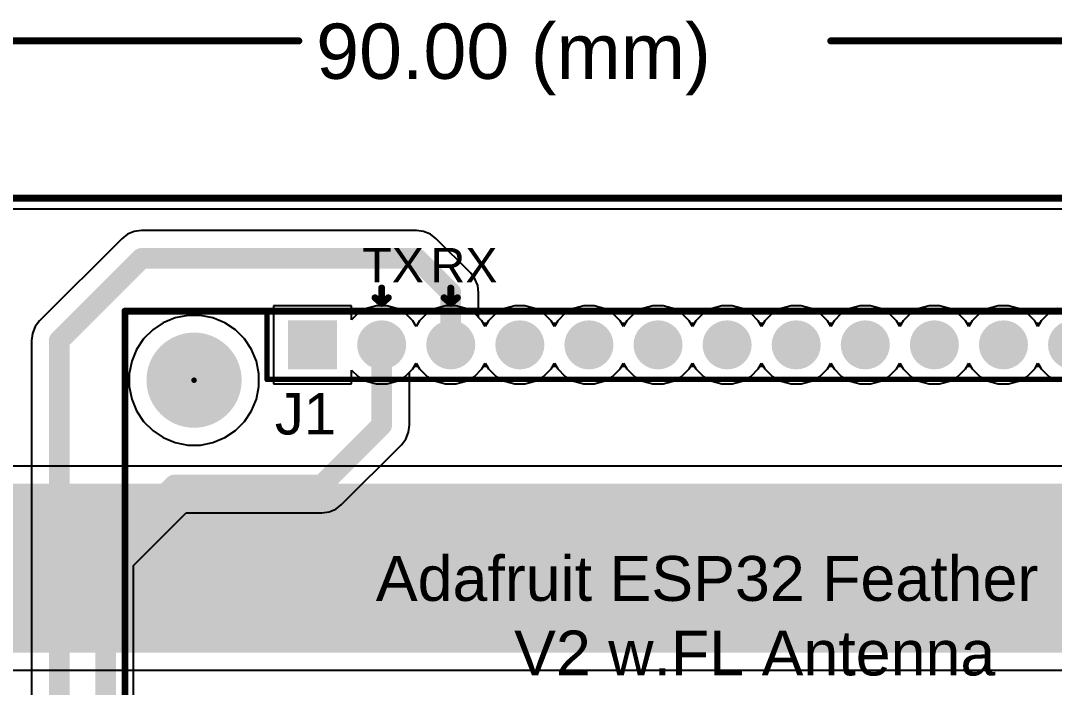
# Model space of a CAD drawing. Header units: millimetres. Extents: x 0 to 97, y 0 to 137.
# Drawn here: x 24.36 to 62.36, y 112.01 to 136.53 of the extents above; entities that cross this region are included whole.
import ezdxf

# ---------------------------------------------------------------- set-up
doc = ezdxf.new("R2010")
doc.units = ezdxf.units.MM
for name, color, linetype in [('BottomLayer', 5, 'Continuous'), ('BottomSolder', 6, 'Continuous'), ('Mechanical1', 6, 'Continuous'), ('Mechanical2', 216, 'Continuous'), ('MultiLayer', 9, 'Continuous'), ('PadHoleLayer', 156, 'Continuous'), ('TopLayer', 1, 'Continuous'), ('TopOverlay', 2, 'Continuous'), ('TopSolder', 216, 'Continuous')]:
    doc.layers.add(name, color=color, linetype=linetype)
doc.styles.add('Arial', font='', dxfattribs={"height": 0.2})
doc.styles.get('Arial').set_extended_font_data('Arial')

# ---------------------------------------------------------------- blocks, each defined once
blk = doc.blocks.new('HDR1X16_F______2')
at = {"layer": 'BottomLayer'}
blk.add_hatch(color=5, dxfattribs=at).paths.add_polyline_path([(-19.85, 0.8), (-18.25, 0.8), (-18.25, -0.8), (-19.85, -0.8)])
h = blk.add_hatch(color=5, dxfattribs=at)
edge = h.paths.add_edge_path()
edge.add_arc((-16.51, 0), 0.8, 0, 360)
h = blk.add_hatch(color=5, dxfattribs=at)
edge = h.paths.add_edge_path()
edge.add_arc((-13.97, 0), 0.8, 0, 360)
h = blk.add_hatch(color=5, dxfattribs=at)
edge = h.paths.add_edge_path()
edge.add_arc((-11.43, 0), 0.8, 0, 360)
h = blk.add_hatch(color=5, dxfattribs=at)
edge = h.paths.add_edge_path()
edge.add_arc((-8.89, 0), 0.8, 0, 360)
h = blk.add_hatch(color=5, dxfattribs=at)
edge = h.paths.add_edge_path()
edge.add_arc((-6.35, 0), 0.8, 0, 360)
h = blk.add_hatch(color=5, dxfattribs=at)
edge = h.paths.add_edge_path()
edge.add_arc((-3.81, 0), 0.8, 0, 360)
h = blk.add_hatch(color=5, dxfattribs=at)
edge = h.paths.add_edge_path()
edge.add_arc((-1.27, 0), 0.8, 0, 360)
h = blk.add_hatch(color=5, dxfattribs=at)
edge = h.paths.add_edge_path()
edge.add_arc((1.27, 0), 0.8, 0, 360)
h = blk.add_hatch(color=5, dxfattribs=at)
edge = h.paths.add_edge_path()
edge.add_arc((3.81, 0), 0.8, 0, 360)
h = blk.add_hatch(color=5, dxfattribs=at)
edge = h.paths.add_edge_path()
edge.add_arc((6.35, 0), 0.8, 0, 360)
h = blk.add_hatch(color=5, dxfattribs=at)
edge = h.paths.add_edge_path()
edge.add_arc((8.89, 0), 0.8, 0, 360)
at = {"layer": 'BottomSolder'}
blk.add_hatch(color=6, dxfattribs=at).paths.add_polyline_path([(-19.952, 0.902), (-18.148, 0.902), (-18.148, -0.902), (-19.952, -0.902)])
h = blk.add_hatch(color=6, dxfattribs=at)
edge = h.paths.add_edge_path()
edge.add_arc((-16.51, 0), 0.902, 0, 360)
h = blk.add_hatch(color=6, dxfattribs=at)
edge = h.paths.add_edge_path()
edge.add_arc((-13.97, 0), 0.902, 0, 360)
h = blk.add_hatch(color=6, dxfattribs=at)
edge = h.paths.add_edge_path()
edge.add_arc((-11.43, 0), 0.902, 0, 360)
h = blk.add_hatch(color=6, dxfattribs=at)
edge = h.paths.add_edge_path()
edge.add_arc((-8.89, 0), 0.902, 0, 360)
h = blk.add_hatch(color=6, dxfattribs=at)
edge = h.paths.add_edge_path()
edge.add_arc((-6.35, 0), 0.902, 0, 360)
h = blk.add_hatch(color=6, dxfattribs=at)
edge = h.paths.add_edge_path()
edge.add_arc((-3.81, 0), 0.902, 0, 360)
h = blk.add_hatch(color=6, dxfattribs=at)
edge = h.paths.add_edge_path()
edge.add_arc((-1.27, 0), 0.902, 0, 360)
h = blk.add_hatch(color=6, dxfattribs=at)
edge = h.paths.add_edge_path()
edge.add_arc((1.27, 0), 0.902, 0, 360)
h = blk.add_hatch(color=6, dxfattribs=at)
edge = h.paths.add_edge_path()
edge.add_arc((3.81, 0), 0.902, 0, 360)
h = blk.add_hatch(color=6, dxfattribs=at)
edge = h.paths.add_edge_path()
edge.add_arc((6.35, 0), 0.902, 0, 360)
h = blk.add_hatch(color=6, dxfattribs=at)
edge = h.paths.add_edge_path()
edge.add_arc((8.89, 0), 0.902, 0, 360)
at = {"layer": 'MultiLayer'}
blk.add_hatch(color=9, dxfattribs=at).paths.add_polyline_path([(-19.85, 0.8), (-18.25, 0.8), (-18.25, -0.8), (-19.85, -0.8)])
h = blk.add_hatch(color=9, dxfattribs=at)
edge = h.paths.add_edge_path()
edge.add_arc((-16.51, 0), 0.8, 0, 360)
h = blk.add_hatch(color=9, dxfattribs=at)
edge = h.paths.add_edge_path()
edge.add_arc((-13.97, 0), 0.8, 0, 360)
h = blk.add_hatch(color=9, dxfattribs=at)
edge = h.paths.add_edge_path()
edge.add_arc((-11.43, 0), 0.8, 0, 360)
h = blk.add_hatch(color=9, dxfattribs=at)
edge = h.paths.add_edge_path()
edge.add_arc((-8.89, 0), 0.8, 0, 360)
h = blk.add_hatch(color=9, dxfattribs=at)
edge = h.paths.add_edge_path()
edge.add_arc((-6.35, 0), 0.8, 0, 360)
h = blk.add_hatch(color=9, dxfattribs=at)
edge = h.paths.add_edge_path()
edge.add_arc((-3.81, 0), 0.8, 0, 360)
h = blk.add_hatch(color=9, dxfattribs=at)
edge = h.paths.add_edge_path()
edge.add_arc((-1.27, 0), 0.8, 0, 360)
h = blk.add_hatch(color=9, dxfattribs=at)
edge = h.paths.add_edge_path()
edge.add_arc((1.27, 0), 0.8, 0, 360)
h = blk.add_hatch(color=9, dxfattribs=at)
edge = h.paths.add_edge_path()
edge.add_arc((3.81, 0), 0.8, 0, 360)
h = blk.add_hatch(color=9, dxfattribs=at)
edge = h.paths.add_edge_path()
edge.add_arc((6.35, 0), 0.8, 0, 360)
h = blk.add_hatch(color=9, dxfattribs=at)
edge = h.paths.add_edge_path()
edge.add_arc((8.89, 0), 0.8, 0, 360)
at = {"layer": 'PadHoleLayer'}
h = blk.add_hatch(color=156, dxfattribs=at)
edge = h.paths.add_edge_path()
edge.add_arc((-19.05, 0), 0.475, 0, 360)
h = blk.add_hatch(color=156, dxfattribs=at)
edge = h.paths.add_edge_path()
edge.add_arc((-16.51, 0), 0.475, 0, 360)
h = blk.add_hatch(color=156, dxfattribs=at)
edge = h.paths.add_edge_path()
edge.add_arc((-13.97, 0), 0.475, 0, 360)
h = blk.add_hatch(color=156, dxfattribs=at)
edge = h.paths.add_edge_path()
edge.add_arc((-11.43, 0), 0.475, 0, 360)
h = blk.add_hatch(color=156, dxfattribs=at)
edge = h.paths.add_edge_path()
edge.add_arc((-8.89, 0), 0.475, 0, 360)
h = blk.add_hatch(color=156, dxfattribs=at)
edge = h.paths.add_edge_path()
edge.add_arc((-6.35, 0), 0.475, 0, 360)
h = blk.add_hatch(color=156, dxfattribs=at)
edge = h.paths.add_edge_path()
edge.add_arc((-3.81, 0), 0.475, 0, 360)
h = blk.add_hatch(color=156, dxfattribs=at)
edge = h.paths.add_edge_path()
edge.add_arc((-1.27, 0), 0.475, 0, 360)
h = blk.add_hatch(color=156, dxfattribs=at)
edge = h.paths.add_edge_path()
edge.add_arc((1.27, 0), 0.475, 0, 360)
h = blk.add_hatch(color=156, dxfattribs=at)
edge = h.paths.add_edge_path()
edge.add_arc((3.81, 0), 0.475, 0, 360)
h = blk.add_hatch(color=156, dxfattribs=at)
edge = h.paths.add_edge_path()
edge.add_arc((6.35, 0), 0.475, 0, 360)
at = {"layer": 'TopLayer'}
blk.add_hatch(color=1, dxfattribs=at).paths.add_polyline_path([(-19.85, 0.8), (-18.25, 0.8), (-18.25, -0.8), (-19.85, -0.8)])
h = blk.add_hatch(color=1, dxfattribs=at)
edge = h.paths.add_edge_path()
edge.add_arc((-16.51, 0), 0.8, 0, 360)
h = blk.add_hatch(color=1, dxfattribs=at)
edge = h.paths.add_edge_path()
edge.add_arc((-13.97, 0), 0.8, 0, 360)
h = blk.add_hatch(color=1, dxfattribs=at)
edge = h.paths.add_edge_path()
edge.add_arc((-11.43, 0), 0.8, 0, 360)
h = blk.add_hatch(color=1, dxfattribs=at)
edge = h.paths.add_edge_path()
edge.add_arc((-8.89, 0), 0.8, 0, 360)
h = blk.add_hatch(color=1, dxfattribs=at)
edge = h.paths.add_edge_path()
edge.add_arc((-6.35, 0), 0.8, 0, 360)
h = blk.add_hatch(color=1, dxfattribs=at)
edge = h.paths.add_edge_path()
edge.add_arc((-3.81, 0), 0.8, 0, 360)
h = blk.add_hatch(color=1, dxfattribs=at)
edge = h.paths.add_edge_path()
edge.add_arc((-1.27, 0), 0.8, 0, 360)
h = blk.add_hatch(color=1, dxfattribs=at)
edge = h.paths.add_edge_path()
edge.add_arc((1.27, 0), 0.8, 0, 360)
h = blk.add_hatch(color=1, dxfattribs=at)
edge = h.paths.add_edge_path()
edge.add_arc((3.81, 0), 0.8, 0, 360)
h = blk.add_hatch(color=1, dxfattribs=at)
edge = h.paths.add_edge_path()
edge.add_arc((6.35, 0), 0.8, 0, 360)
h = blk.add_hatch(color=1, dxfattribs=at)
edge = h.paths.add_edge_path()
edge.add_arc((8.89, 0), 0.8, 0, 360)
at = {"layer": 'TopSolder'}
blk.add_hatch(color=216, dxfattribs=at).paths.add_polyline_path([(-19.952, 0.902), (-18.148, 0.902), (-18.148, -0.902), (-19.952, -0.902)])
h = blk.add_hatch(color=216, dxfattribs=at)
edge = h.paths.add_edge_path()
edge.add_arc((-16.51, 0), 0.902, 0, 360)
h = blk.add_hatch(color=216, dxfattribs=at)
edge = h.paths.add_edge_path()
edge.add_arc((-13.97, 0), 0.902, 0, 360)
h = blk.add_hatch(color=216, dxfattribs=at)
edge = h.paths.add_edge_path()
edge.add_arc((-11.43, 0), 0.902, 0, 360)
h = blk.add_hatch(color=216, dxfattribs=at)
edge = h.paths.add_edge_path()
edge.add_arc((-8.89, 0), 0.902, 0, 360)
h = blk.add_hatch(color=216, dxfattribs=at)
edge = h.paths.add_edge_path()
edge.add_arc((-6.35, 0), 0.902, 0, 360)
h = blk.add_hatch(color=216, dxfattribs=at)
edge = h.paths.add_edge_path()
edge.add_arc((-3.81, 0), 0.902, 0, 360)
h = blk.add_hatch(color=216, dxfattribs=at)
edge = h.paths.add_edge_path()
edge.add_arc((-1.27, 0), 0.902, 0, 360)
h = blk.add_hatch(color=216, dxfattribs=at)
edge = h.paths.add_edge_path()
edge.add_arc((1.27, 0), 0.902, 0, 360)
h = blk.add_hatch(color=216, dxfattribs=at)
edge = h.paths.add_edge_path()
edge.add_arc((3.81, 0), 0.902, 0, 360)
h = blk.add_hatch(color=216, dxfattribs=at)
edge = h.paths.add_edge_path()
edge.add_arc((6.35, 0), 0.902, 0, 360)
h = blk.add_hatch(color=216, dxfattribs=at)
edge = h.paths.add_edge_path()
edge.add_arc((8.89, 0), 0.902, 0, 360)
at = {"layer": 'TopOverlay', "const_width": 0.2}
for points in [[(-20.726, 1.27), (20.26, 1.27)], [(-20.726, -1.27), (-20.726, 1.27)], [(-20.726, -1.27), (20.26, -1.27)]]:
    blk.add_lwpolyline(points, dxfattribs=at)
at = {"layer": 'TopOverlay', "const_width": 0.1}
for points in [[(-20.776, 1.27, 1), (-20.676, 1.27, 1)], [(-20.776, 1.27, 1), (-20.676, 1.27, 1)], [(-20.776, -1.27, 1), (-20.676, -1.27, 1)], [(-20.776, -1.27, 1), (-20.676, -1.27, 1)]]:
    blk.add_lwpolyline(points, format="xyb", close=True, dxfattribs=at)

msp = doc.modelspace()

# ---------------------------------------------------------------- hatches: boundary and pattern name
at = {"layer": 'BottomSolder'}
h = msp.add_hatch(color=6, dxfattribs=at)
edge = h.paths.add_edge_path()
edge.add_arc((30.736, 123.308), 0.102, 0, 360)
at = {"layer": 'PadHoleLayer'}
h = msp.add_hatch(color=156, dxfattribs=at)
edge = h.paths.add_edge_path()
edge.add_arc((30.736, 123.308), 1.75, 0, 360)
at = {"layer": 'TopLayer'}
for points in [[(23.698, 113.5), (71.898, 113.5), (71.898, 119.5), (23.698, 119.5)], [(19, 113.284), (71.898, 113.284), (71.898, 115.5), (19, 115.5)]]:
    msp.add_hatch(color=1, dxfattribs=at).paths.add_polyline_path(points)
at = {"layer": 'TopSolder'}
h = msp.add_hatch(color=216, dxfattribs=at)
edge = h.paths.add_edge_path()
edge.add_arc((30.736, 123.308), 0.102, 0, 360)

# ---------------------------------------------------------------- linework, layer by layer
at = {"layer": 'BottomLayer'}
for p, q in [((0.388, 129.612), (89.612, 129.612)), ((28.079, 128.512), (25.056, 125.489)), ((28.291, 128.675), (28.079, 128.512)), ((28.538, 128.777), (28.291, 128.675)), ((28.804, 128.812), (28.538, 128.777)), ((38.912, 128.812), (28.804, 128.812)), ((39.177, 128.777), (38.912, 128.812)), ((38.912, 128.812), (38.912, 128.812)), ((39.425, 128.675), (39.177, 128.777)), ((39.637, 128.512), (39.425, 128.675)), ((40.898, 127.251), (39.637, 128.512)), ((41.06, 127.039), (40.898, 127.251)), ((40.898, 127.251), (40.898, 127.251)), ((41.163, 126.792), (41.06, 127.039)), ((41.198, 126.527), (41.163, 126.792)), ((41.198, 125.611), (41.198, 126.527)), ((41.198, 126.527), (41.198, 126.527)), ((42.159, 125.944), (41.832, 125.755)), ((42.524, 126.042), (42.159, 125.944)), ((42.902, 126.042), (42.524, 126.042)), ((43.267, 125.944), (42.902, 126.042)), ((43.594, 125.755), (43.267, 125.944)), ((44.699, 125.944), (44.372, 125.755)), ((45.064, 126.042), (44.699, 125.944)), ((45.442, 126.042), (45.064, 126.042)), ((45.807, 125.944), (45.442, 126.042)), ((46.134, 125.755), (45.807, 125.944)), ((47.239, 125.944), (46.912, 125.755)), ((47.604, 126.042), (47.239, 125.944)), ((47.982, 126.042), (47.604, 126.042)), ((48.347, 125.944), (47.982, 126.042)), ((48.674, 125.755), (48.347, 125.944)), ((49.779, 125.944), (49.452, 125.755)), ((50.144, 126.042), (49.779, 125.944)), ((50.522, 126.042), (50.144, 126.042)), ((50.887, 125.944), (50.522, 126.042)), ((51.214, 125.755), (50.887, 125.944)), ((52.319, 125.944), (51.992, 125.755)), ((52.684, 126.042), (52.319, 125.944)), ((53.062, 126.042), (52.684, 126.042)), ((53.427, 125.944), (53.062, 126.042)), ((53.754, 125.755), (53.427, 125.944)), ((54.859, 125.944), (54.532, 125.755)), ((55.224, 126.042), (54.859, 125.944)), ((55.602, 126.042), (55.224, 126.042)), ((55.967, 125.944), (55.602, 126.042)), ((56.294, 125.755), (55.967, 125.944)), ((57.399, 125.944), (57.072, 125.755)), ((57.764, 126.042), (57.399, 125.944)), ((58.142, 126.042), (57.764, 126.042)), ((58.507, 125.944), (58.142, 126.042)), ((58.834, 125.755), (58.507, 125.944)), ((59.939, 125.944), (59.612, 125.755)), ((60.304, 126.042), (59.939, 125.944)), ((60.682, 126.042), (60.304, 126.042)), ((61.047, 125.944), (60.682, 126.042)), ((61.374, 125.755), (61.047, 125.944)), ((62.479, 125.944), (62.152, 125.755)), ((25.056, 125.489), (24.894, 125.277)), ((41.321, 125.488), (41.198, 125.611)), ((41.38, 125.387), (41.321, 125.488)), ((41.565, 125.488), (41.507, 125.387)), ((41.832, 125.755), (41.565, 125.488)), ((43.861, 125.488), (43.594, 125.755)), ((43.92, 125.387), (43.861, 125.488)), ((44.105, 125.488), (44.047, 125.387)), ((44.372, 125.755), (44.105, 125.488)), ((46.401, 125.488), (46.134, 125.755)), ((46.46, 125.387), (46.401, 125.488)), ((46.645, 125.488), (46.587, 125.387)), ((46.912, 125.755), (46.645, 125.488)), ((48.941, 125.488), (48.674, 125.755)), ((49, 125.387), (48.941, 125.488)), ((49.185, 125.488), (49.127, 125.387)), ((49.452, 125.755), (49.185, 125.488)), ((51.481, 125.488), (51.214, 125.755)), ((51.54, 125.387), (51.481, 125.488)), ((51.725, 125.488), (51.667, 125.387)), ((51.992, 125.755), (51.725, 125.488)), ((54.021, 125.488), (53.754, 125.755)), ((54.08, 125.387), (54.021, 125.488)), ((54.265, 125.488), (54.207, 125.387)), ((54.532, 125.755), (54.265, 125.488)), ((56.561, 125.488), (56.294, 125.755)), ((56.62, 125.387), (56.561, 125.488)), ((56.805, 125.488), (56.747, 125.387)), ((57.072, 125.755), (56.805, 125.488)), ((59.101, 125.488), (58.834, 125.755)), ((59.16, 125.387), (59.101, 125.488)), ((59.345, 125.488), (59.287, 125.387)), ((59.612, 125.755), (59.345, 125.488)), ((61.641, 125.488), (61.374, 125.755)), ((61.7, 125.387), (61.641, 125.488)), ((61.885, 125.488), (61.827, 125.387)), ((62.152, 125.755), (61.885, 125.488)), ((24.791, 125.03), (24.756, 124.765)), ((24.894, 125.277), (24.791, 125.03)), ((41.507, 125.387), (41.38, 125.387)), ((44.047, 125.387), (43.92, 125.387)), ((46.587, 125.387), (46.46, 125.387)), ((49.127, 125.387), (49, 125.387)), ((51.667, 125.387), (51.54, 125.387)), ((54.207, 125.387), (54.08, 125.387)), ((56.747, 125.387), (56.62, 125.387)), ((59.287, 125.387), (59.16, 125.387)), ((61.827, 125.387), (61.7, 125.387)), ((24.756, 124.765), (24.756, 124.765)), ((24.756, 124.765), (24.756, 97.219)), ((38.658, 123.602), (38.781, 123.726)), ((38.658, 121.656), (38.658, 123.602)), ((38.781, 123.726), (38.84, 123.827)), ((38.84, 123.827), (38.967, 123.827)), ((38.967, 123.827), (39.025, 123.726)), ((39.025, 123.726), (39.292, 123.459)), ((41.054, 123.459), (41.321, 123.726)), ((41.321, 123.726), (41.38, 123.827)), ((41.38, 123.827), (41.507, 123.827)), ((41.507, 123.827), (41.565, 123.726)), ((41.565, 123.726), (41.832, 123.459)), ((43.594, 123.459), (43.861, 123.726)), ((43.861, 123.726), (43.92, 123.827)), ((43.92, 123.827), (44.047, 123.827)), ((44.047, 123.827), (44.105, 123.726)), ((44.105, 123.726), (44.372, 123.459)), ((46.134, 123.459), (46.401, 123.726)), ((46.401, 123.726), (46.46, 123.827)), ((46.46, 123.827), (46.587, 123.827)), ((46.587, 123.827), (46.645, 123.726)), ((46.645, 123.726), (46.912, 123.459)), ((48.674, 123.459), (48.941, 123.726)), ((48.941, 123.726), (49, 123.827)), ((49, 123.827), (49.127, 123.827)), ((49.127, 123.827), (49.185, 123.726)), ((49.185, 123.726), (49.452, 123.459)), ((51.214, 123.459), (51.481, 123.726)), ((51.481, 123.726), (51.54, 123.827)), ((51.54, 123.827), (51.667, 123.827)), ((51.667, 123.827), (51.725, 123.726)), ((51.725, 123.726), (51.992, 123.459)), ((53.754, 123.459), (54.021, 123.726)), ((54.021, 123.726), (54.08, 123.827)), ((54.08, 123.827), (54.207, 123.827)), ((54.207, 123.827), (54.265, 123.726)), ((54.265, 123.726), (54.532, 123.459)), ((56.294, 123.459), (56.561, 123.726)), ((56.561, 123.726), (56.62, 123.827)), ((56.62, 123.827), (56.747, 123.827)), ((56.747, 123.827), (56.805, 123.726)), ((56.805, 123.726), (57.072, 123.459)), ((58.834, 123.459), (59.101, 123.726)), ((59.101, 123.726), (59.16, 123.827)), ((59.16, 123.827), (59.287, 123.827)), ((59.287, 123.827), (59.345, 123.726)), ((59.345, 123.726), (59.612, 123.459)), ((61.374, 123.459), (61.641, 123.726)), ((61.641, 123.726), (61.7, 123.827)), ((61.7, 123.827), (61.827, 123.827)), ((61.827, 123.827), (61.885, 123.726)), ((61.885, 123.726), (62.152, 123.459)), ((39.292, 123.459), (39.619, 123.27)), ((39.619, 123.27), (39.984, 123.172)), ((39.984, 123.172), (40.362, 123.172)), ((40.362, 123.172), (40.727, 123.27)), ((40.727, 123.27), (41.054, 123.459)), ((41.832, 123.459), (42.159, 123.27)), ((42.159, 123.27), (42.524, 123.172)), ((42.524, 123.172), (42.902, 123.172)), ((42.902, 123.172), (43.267, 123.27)), ((43.267, 123.27), (43.594, 123.459)), ((44.372, 123.459), (44.699, 123.27)), ((44.699, 123.27), (45.064, 123.172)), ((45.064, 123.172), (45.442, 123.172)), ((45.442, 123.172), (45.807, 123.27)), ((45.807, 123.27), (46.134, 123.459)), ((46.912, 123.459), (47.239, 123.27)), ((47.239, 123.27), (47.604, 123.172)), ((47.604, 123.172), (47.982, 123.172)), ((47.982, 123.172), (48.347, 123.27)), ((48.347, 123.27), (48.674, 123.459)), ((49.452, 123.459), (49.779, 123.27)), ((49.779, 123.27), (50.144, 123.172)), ((50.144, 123.172), (50.522, 123.172)), ((50.522, 123.172), (50.887, 123.27)), ((50.887, 123.27), (51.214, 123.459)), ((51.992, 123.459), (52.319, 123.27)), ((52.319, 123.27), (52.684, 123.172)), ((52.684, 123.172), (53.062, 123.172)), ((53.062, 123.172), (53.427, 123.27)), ((53.427, 123.27), (53.754, 123.459)), ((54.532, 123.459), (54.859, 123.27)), ((54.859, 123.27), (55.224, 123.172)), ((55.224, 123.172), (55.602, 123.172)), ((55.602, 123.172), (55.967, 123.27)), ((55.967, 123.27), (56.294, 123.459)), ((57.072, 123.459), (57.399, 123.27)), ((57.399, 123.27), (57.764, 123.172)), ((57.764, 123.172), (58.142, 123.172)), ((58.142, 123.172), (58.507, 123.27)), ((58.507, 123.27), (58.834, 123.459)), ((59.612, 123.459), (59.939, 123.27)), ((59.939, 123.27), (60.304, 123.172)), ((60.304, 123.172), (60.682, 123.172)), ((60.682, 123.172), (61.047, 123.27)), ((61.047, 123.27), (61.374, 123.459)), ((62.152, 123.459), (62.479, 123.27)), ((38.623, 121.391), (38.658, 121.656)), ((38.658, 121.656), (38.658, 121.656)), ((38.52, 121.144), (38.623, 121.391)), ((36.158, 118.732), (38.358, 120.932)), ((38.358, 120.932), (38.52, 121.144)), ((38.358, 120.932), (38.358, 120.932)), ((35.698, 118.466), (35.945, 118.569)), ((35.945, 118.569), (36.158, 118.732)), ((28.508, 116.492), (30.447, 118.431)), ((30.447, 118.431), (35.433, 118.431)), ((35.433, 118.431), (35.698, 118.466)), ((35.433, 118.431), (35.433, 118.431)), ((28.508, 106.683), (28.508, 116.492))]:
    msp.add_line(p, q, dxfattribs=at)
at = {"layer": 'BottomLayer', "const_width": 0.762}
for points in [[(25.781, 124.765), (28.804, 127.787)], [(28.804, 127.787), (38.912, 127.787)], [(38.912, 127.787), (40.173, 126.527)], [(40.173, 124.607), (40.173, 126.527)], [(25.781, 97.219), (25.781, 124.765)], [(37.633, 121.656), (37.633, 124.607)], [(35.433, 119.456), (37.633, 121.656)], [(27.483, 116.916), (30.023, 119.456)], [(30.023, 119.456), (35.433, 119.456)], [(27.483, 103.378), (27.483, 116.916)]]:
    msp.add_lwpolyline(points, dxfattribs=at)
at = {"layer": 'BottomLayer', "const_width": 0.381}
for points in [[(28.613, 127.787, 1), (28.994, 127.787, 1)], [(28.613, 127.787, 1), (28.994, 127.787, 1)], [(38.722, 127.787, 1), (39.103, 127.787, 1)], [(38.722, 127.787, 1), (39.103, 127.787, 1)], [(39.983, 126.527, 1), (40.364, 126.527, 1)], [(39.983, 126.527, 1), (40.364, 126.527, 1)], [(25.59, 124.765, 1), (25.971, 124.765, 1)], [(25.59, 124.765, 1), (25.971, 124.765, 1)], [(37.443, 124.607, 1), (37.824, 124.607, 1)], [(39.983, 124.607, 1), (40.364, 124.607, 1)], [(37.443, 121.656, 1), (37.824, 121.656, 1)], [(37.443, 121.656, 1), (37.824, 121.656, 1)], [(29.832, 119.456, 1), (30.213, 119.456, 1)], [(29.832, 119.456, 1), (30.213, 119.456, 1)], [(35.242, 119.456, 1), (35.623, 119.456, 1)], [(35.242, 119.456, 1), (35.623, 119.456, 1)], [(27.292, 116.916, 1), (27.673, 116.916, 1)], [(27.292, 116.916, 1), (27.673, 116.916, 1)]]:
    msp.add_lwpolyline(points, format="xyb", close=True, dxfattribs=at)
at = {"layer": 'Mechanical1', "const_width": 0.254}
for points in [[(0, 135.788), (34.589, 135.788)], [(54.141, 135.788), (90, 135.788)]]:
    msp.add_lwpolyline(points, dxfattribs=at)
at = {"layer": 'Mechanical1', "const_width": 0.127}
for points in [[(34.525, 135.788, 1), (34.652, 135.788, 1)], [(54.078, 135.788, 1), (54.205, 135.788, 1)]]:
    msp.add_lwpolyline(points, format="xyb", close=True, dxfattribs=at)
at = {"layer": 'Mechanical2', "const_width": 0.254}
msp.add_lwpolyline([(0, 130), (90, 130)], dxfattribs=at)
at = {"layer": 'TopLayer'}
for p, q in [((0.388, 129.612), (89.612, 129.612)), ((36.528, 126.042), (33.658, 126.042)), ((33.658, 126.042), (33.658, 123.172)), ((36.528, 125.531), (36.528, 126.042)), ((37.079, 125.944), (36.752, 125.755)), ((37.444, 126.042), (37.079, 125.944)), ((37.822, 126.042), (37.444, 126.042)), ((38.187, 125.944), (37.822, 126.042)), ((38.514, 125.755), (38.187, 125.944)), ((39.619, 125.944), (39.292, 125.755)), ((39.984, 126.042), (39.619, 125.944)), ((40.362, 126.042), (39.984, 126.042)), ((40.727, 125.944), (40.362, 126.042)), ((41.054, 125.755), (40.727, 125.944)), ((42.159, 125.944), (41.832, 125.755)), ((42.524, 126.042), (42.159, 125.944)), ((42.902, 126.042), (42.524, 126.042)), ((43.267, 125.944), (42.902, 126.042)), ((43.594, 125.755), (43.267, 125.944)), ((44.699, 125.944), (44.372, 125.755)), ((45.064, 126.042), (44.699, 125.944)), ((45.442, 126.042), (45.064, 126.042)), ((45.807, 125.944), (45.442, 126.042)), ((46.134, 125.755), (45.807, 125.944)), ((47.239, 125.944), (46.912, 125.755)), ((47.604, 126.042), (47.239, 125.944)), ((47.982, 126.042), (47.604, 126.042)), ((48.347, 125.944), (47.982, 126.042)), ((48.674, 125.755), (48.347, 125.944)), ((49.779, 125.944), (49.452, 125.755)), ((50.144, 126.042), (49.779, 125.944)), ((50.522, 126.042), (50.144, 126.042)), ((50.887, 125.944), (50.522, 126.042)), ((51.214, 125.755), (50.887, 125.944)), ((52.319, 125.944), (51.992, 125.755)), ((52.684, 126.042), (52.319, 125.944)), ((53.062, 126.042), (52.684, 126.042)), ((53.427, 125.944), (53.062, 126.042)), ((53.754, 125.755), (53.427, 125.944)), ((54.859, 125.944), (54.532, 125.755)), ((55.224, 126.042), (54.859, 125.944)), ((55.602, 126.042), (55.224, 126.042)), ((55.967, 125.944), (55.602, 126.042)), ((56.294, 125.755), (55.967, 125.944)), ((57.399, 125.944), (57.072, 125.755)), ((57.764, 126.042), (57.399, 125.944)), ((58.142, 126.042), (57.764, 126.042)), ((58.507, 125.944), (58.142, 126.042)), ((58.834, 125.755), (58.507, 125.944)), ((59.939, 125.944), (59.612, 125.755)), ((60.304, 126.042), (59.939, 125.944)), ((60.682, 126.042), (60.304, 126.042)), ((61.047, 125.944), (60.682, 126.042)), ((61.374, 125.755), (61.047, 125.944)), ((62.479, 125.944), (62.152, 125.755)), ((29.606, 125.422), (29.215, 125.161)), ((30.04, 125.601), (29.606, 125.422)), ((30.501, 125.693), (30.04, 125.601)), ((30.971, 125.693), (30.501, 125.693)), ((31.431, 125.601), (30.971, 125.693)), ((31.865, 125.422), (31.431, 125.601)), ((32.256, 125.161), (31.865, 125.422)), ((36.752, 125.755), (36.528, 125.531)), ((38.781, 125.488), (38.514, 125.755)), ((38.903, 125.277), (38.781, 125.488)), ((39.025, 125.488), (38.903, 125.277)), ((39.292, 125.755), (39.025, 125.488)), ((41.321, 125.488), (41.054, 125.755)), ((41.443, 125.277), (41.321, 125.488)), ((41.565, 125.488), (41.443, 125.277)), ((41.832, 125.755), (41.565, 125.488)), ((43.861, 125.488), (43.594, 125.755)), ((43.983, 125.277), (43.861, 125.488)), ((44.105, 125.488), (43.983, 125.277)), ((44.372, 125.755), (44.105, 125.488)), ((46.401, 125.488), (46.134, 125.755)), ((46.523, 125.277), (46.401, 125.488)), ((46.645, 125.488), (46.523, 125.277)), ((46.912, 125.755), (46.645, 125.488)), ((48.941, 125.488), (48.674, 125.755)), ((49.063, 125.277), (48.941, 125.488)), ((49.185, 125.488), (49.063, 125.277)), ((49.452, 125.755), (49.185, 125.488)), ((51.481, 125.488), (51.214, 125.755)), ((51.603, 125.277), (51.481, 125.488)), ((51.725, 125.488), (51.603, 125.277)), ((51.992, 125.755), (51.725, 125.488)), ((54.021, 125.488), (53.754, 125.755)), ((54.143, 125.277), (54.021, 125.488)), ((54.265, 125.488), (54.143, 125.277)), ((54.532, 125.755), (54.265, 125.488)), ((56.561, 125.488), (56.294, 125.755)), ((56.683, 125.277), (56.561, 125.488)), ((56.805, 125.488), (56.683, 125.277)), ((57.072, 125.755), (56.805, 125.488)), ((59.101, 125.488), (58.834, 125.755)), ((59.223, 125.277), (59.101, 125.488)), ((59.345, 125.488), (59.223, 125.277)), ((59.612, 125.755), (59.345, 125.488)), ((61.641, 125.488), (61.374, 125.755)), ((61.763, 125.277), (61.641, 125.488)), ((61.885, 125.488), (61.763, 125.277)), ((62.152, 125.755), (61.885, 125.488)), ((29.215, 125.161), (28.883, 124.828)), ((32.588, 124.828), (32.256, 125.161)), ((28.883, 124.828), (28.622, 124.438)), ((32.849, 124.438), (32.588, 124.828)), ((28.622, 124.438), (28.442, 124.004)), ((33.029, 124.004), (32.849, 124.438)), ((28.442, 124.004), (28.351, 123.543)), ((33.121, 123.543), (33.029, 124.004)), ((38.781, 123.726), (38.903, 123.937)), ((38.903, 123.937), (39.025, 123.726)), ((41.321, 123.726), (41.443, 123.937)), ((41.443, 123.937), (41.565, 123.726)), ((43.861, 123.726), (43.983, 123.937)), ((43.983, 123.937), (44.105, 123.726)), ((46.401, 123.726), (46.523, 123.937)), ((46.523, 123.937), (46.645, 123.726)), ((48.941, 123.726), (49.063, 123.937)), ((49.063, 123.937), (49.185, 123.726)), ((51.481, 123.726), (51.603, 123.937)), ((51.603, 123.937), (51.725, 123.726)), ((54.021, 123.726), (54.143, 123.937)), ((54.143, 123.937), (54.265, 123.726)), ((56.561, 123.726), (56.683, 123.937)), ((56.683, 123.937), (56.805, 123.726)), ((59.101, 123.726), (59.223, 123.937)), ((59.223, 123.937), (59.345, 123.726)), ((61.641, 123.726), (61.763, 123.937)), ((61.763, 123.937), (61.885, 123.726)), ((28.351, 123.543), (28.351, 123.073)), ((33.121, 123.073), (33.121, 123.543)), ((36.528, 123.172), (36.528, 123.682)), ((36.528, 123.682), (36.752, 123.459)), ((38.514, 123.459), (38.781, 123.726)), ((39.025, 123.726), (39.292, 123.459)), ((41.054, 123.459), (41.321, 123.726)), ((41.565, 123.726), (41.832, 123.459)), ((43.594, 123.459), (43.861, 123.726)), ((44.105, 123.726), (44.372, 123.459)), ((46.134, 123.459), (46.401, 123.726)), ((46.645, 123.726), (46.912, 123.459)), ((48.674, 123.459), (48.941, 123.726)), ((49.185, 123.726), (49.452, 123.459)), ((51.214, 123.459), (51.481, 123.726)), ((51.725, 123.726), (51.992, 123.459)), ((53.754, 123.459), (54.021, 123.726)), ((54.265, 123.726), (54.532, 123.459)), ((56.294, 123.459), (56.561, 123.726)), ((56.805, 123.726), (57.072, 123.459)), ((58.834, 123.459), (59.101, 123.726)), ((59.345, 123.726), (59.612, 123.459)), ((61.374, 123.459), (61.641, 123.726)), ((61.885, 123.726), (62.152, 123.459)), ((33.658, 123.172), (36.528, 123.172)), ((36.752, 123.459), (37.079, 123.27)), ((37.079, 123.27), (37.444, 123.172)), ((37.444, 123.172), (37.822, 123.172)), ((37.822, 123.172), (38.187, 123.27)), ((38.187, 123.27), (38.514, 123.459)), ((39.292, 123.459), (39.619, 123.27)), ((39.619, 123.27), (39.984, 123.172)), ((39.984, 123.172), (40.362, 123.172)), ((40.362, 123.172), (40.727, 123.27)), ((40.727, 123.27), (41.054, 123.459)), ((41.832, 123.459), (42.159, 123.27)), ((42.159, 123.27), (42.524, 123.172)), ((42.524, 123.172), (42.902, 123.172)), ((42.902, 123.172), (43.267, 123.27)), ((43.267, 123.27), (43.594, 123.459)), ((44.372, 123.459), (44.699, 123.27)), ((44.699, 123.27), (45.064, 123.172)), ((45.064, 123.172), (45.442, 123.172)), ((45.442, 123.172), (45.807, 123.27)), ((45.807, 123.27), (46.134, 123.459)), ((46.912, 123.459), (47.239, 123.27)), ((47.239, 123.27), (47.604, 123.172)), ((47.604, 123.172), (47.982, 123.172)), ((47.982, 123.172), (48.347, 123.27)), ((48.347, 123.27), (48.674, 123.459)), ((49.452, 123.459), (49.779, 123.27)), ((49.779, 123.27), (50.144, 123.172)), ((50.144, 123.172), (50.522, 123.172)), ((50.522, 123.172), (50.887, 123.27)), ((50.887, 123.27), (51.214, 123.459)), ((51.992, 123.459), (52.319, 123.27)), ((52.319, 123.27), (52.684, 123.172)), ((52.684, 123.172), (53.062, 123.172)), ((53.062, 123.172), (53.427, 123.27)), ((53.427, 123.27), (53.754, 123.459)), ((54.532, 123.459), (54.859, 123.27)), ((54.859, 123.27), (55.224, 123.172)), ((55.224, 123.172), (55.602, 123.172)), ((55.602, 123.172), (55.967, 123.27)), ((55.967, 123.27), (56.294, 123.459)), ((57.072, 123.459), (57.399, 123.27)), ((57.399, 123.27), (57.764, 123.172)), ((57.764, 123.172), (58.142, 123.172)), ((58.142, 123.172), (58.507, 123.27)), ((58.507, 123.27), (58.834, 123.459)), ((59.612, 123.459), (59.939, 123.27)), ((59.939, 123.27), (60.304, 123.172)), ((60.304, 123.172), (60.682, 123.172)), ((60.682, 123.172), (61.047, 123.27)), ((61.047, 123.27), (61.374, 123.459)), ((62.152, 123.459), (62.479, 123.27)), ((28.351, 123.073), (28.442, 122.612)), ((33.029, 122.612), (33.121, 123.073)), ((28.442, 122.612), (28.622, 122.178)), ((32.849, 122.178), (33.029, 122.612)), ((28.622, 122.178), (28.883, 121.788)), ((32.588, 121.788), (32.849, 122.178)), ((28.883, 121.788), (29.215, 121.455)), ((32.256, 121.455), (32.588, 121.788)), ((29.215, 121.455), (29.606, 121.194)), ((31.865, 121.194), (32.256, 121.455)), ((29.606, 121.194), (30.04, 121.015)), ((30.04, 121.015), (30.501, 120.923)), ((30.501, 120.923), (30.971, 120.923)), ((30.971, 120.923), (31.431, 121.015)), ((31.431, 121.015), (31.865, 121.194)), ((68.751, 120.147), (23.698, 120.147)), ((22.279, 112.637), (71.898, 112.637))]:
    msp.add_line(p, q, dxfattribs=at)
at = {"layer": 'TopOverlay', "const_width": 0.254}
for points in [[(37.633, 126.131), (37.633, 126.696)], [(40.173, 126.131), (40.173, 126.696)], [(37.389, 126.34), (37.633, 126.131)], [(37.633, 126.131), (37.877, 126.34)], [(39.929, 126.34), (40.173, 126.131)], [(40.173, 126.131), (40.417, 126.34)], [(28.196, 125.848), (78.996, 125.848)], [(28.196, 102.988), (28.196, 125.848)]]:
    msp.add_lwpolyline(points, dxfattribs=at)
at = {"layer": 'TopOverlay', "const_width": 0.127}
for points in [[(37.57, 126.696, 1), (37.697, 126.696, 1)], [(40.11, 126.696, 1), (40.237, 126.696, 1)], [(37.325, 126.34, 1), (37.452, 126.34, 1)], [(37.57, 126.131, 1), (37.697, 126.131, 1)], [(37.57, 126.131, 1), (37.697, 126.131, 1)], [(37.57, 126.131, 1), (37.697, 126.131, 1)], [(37.814, 126.34, 1), (37.941, 126.34, 1)], [(39.865, 126.34, 1), (39.992, 126.34, 1)], [(40.11, 126.131, 1), (40.237, 126.131, 1)], [(40.11, 126.131, 1), (40.237, 126.131, 1)], [(40.11, 126.131, 1), (40.237, 126.131, 1)], [(40.354, 126.34, 1), (40.481, 126.34, 1)], [(28.132, 125.848, 1), (28.259, 125.848, 1)], [(28.132, 125.848, 1), (28.259, 125.848, 1)]]:
    msp.add_lwpolyline(points, format="xyb", close=True, dxfattribs=at)

# ---------------------------------------------------------------- block references
msp.add_blockref('HDR1X16_F______2', (54.143, 124.607))

# ---------------------------------------------------------------- texts
at = {"layer": 'Mechanical1', "style": 'Arial'}
msp.add_text('90.00 (mm)', height=2.032, dxfattribs=at).set_placement((35.224, 134.392))
at = {"layer": 'TopOverlay', "style": 'Arial'}
for s, height, p in [('TX', 1.27, (36.922, 126.903)), ('RX', 1.27, (39.428, 126.903)), ('Adafruit ESP32 Feather', 1.651, (37.418, 115.19)), ('V2 w.FL Antenna', 1.651, (42.502, 112.447))]:
    msp.add_text(s, height=height, rotation=360, dxfattribs=at).set_placement(p)
msp.add_text('J1', height=1.524, dxfattribs=at).set_placement((33.706, 121.311))

doc.saveas('drawing.dxf')
